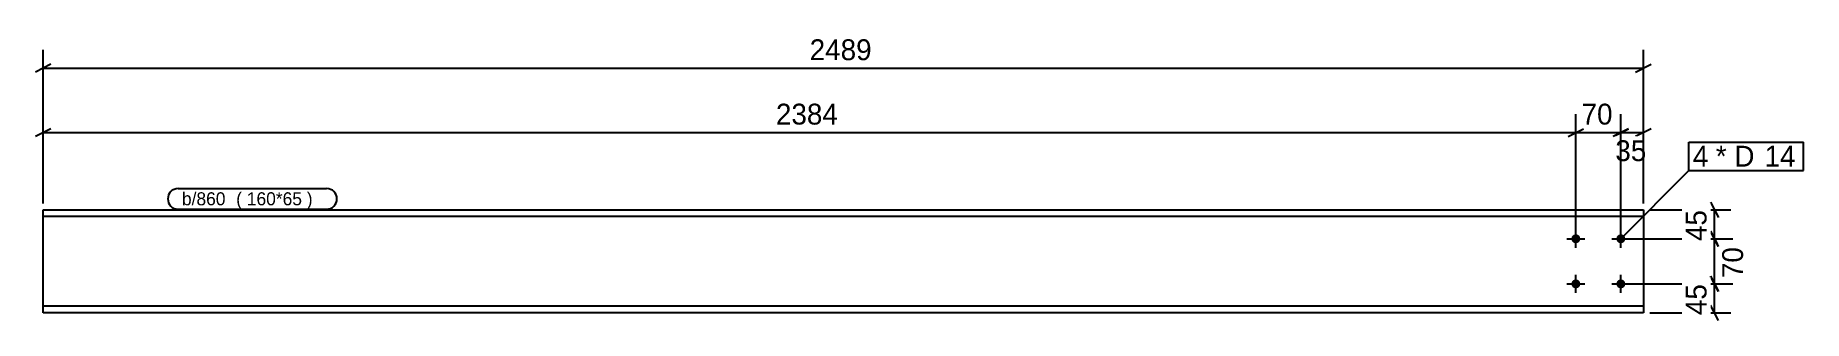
# Model space of a CAD drawing. Header units: millimetres. Extents: x 32 to 2783, y 32 to 475.
import ezdxf

# ---------------------------------------------------------------- set-up
doc = ezdxf.new("R2010")
doc.units = ezdxf.units.MM
doc.styles.add('Comic Sans MS', font='COMIC.TTF', dxfattribs={"height": 0.2})

msp = doc.modelspace()

# ---------------------------------------------------------------- hatches: boundary and pattern name
at = {"linetype": 'Continuous'}
for points in [[(2421.3, 159, -1), (2435.3, 159, -1)], [(2491.3, 159, -1), (2505.3, 159, -1)], [(2421.3, 89, -1), (2435.3, 89, -1)], [(2491.3, 89, -1), (2505.3, 89, -1)]]:
    msp.add_hatch(color=3, dxfattribs=at).paths.add_polyline_path(points)

# ---------------------------------------------------------------- linework, layer by layer
at = {"color": 8, "linetype": 'Continuous'}
for p, q in [((44, 214), (44, 452.4)), ((56, 430), (32, 418)), ((44, 424), (2533.3, 424)), ((2521.2, 418), (2545.3, 430)), ((44, 214), (44, 352.4)), ((2428.3, 169), (2428.3, 352.4)), ((2498.3, 169), (2498.3, 349.6)), ((2533.3, 214), (2533.3, 349.6)), ((56, 330), (32, 318)), ((2416.3, 318), (2440.3, 330)), ((2486.3, 318), (2510.3, 330)), ((2498.3, 324), (2533.3, 324)), ((2545.3, 330), (2521.2, 318)), ((2543.3, 204), (2669.6, 204)), ((2638, 216), (2650, 192)), ((2638, 171), (2650, 147)), ((2508.3, 159), (2672.4, 159)), ((2644, 89), (2644, 159)), ((2508.3, 89), (2672.4, 89)), ((2650, 77), (2638, 101)), ((2650, 32), (2638, 56)), ((2543.3, 44), (2669.6, 44))]:
    msp.add_line(p, q, dxfattribs=at)
at = {"color": 7, "linetype": 'Continuous'}
for p, q in [((2782.6, 265.1), (2782.6, 309.1)), ((44, 44), (44, 204)), ((44, 204), (2533.3, 204)), ((2533.3, 193.5), (44, 193.5)), ((2533.3, 204), (2533.3, 44)), ((2533.3, 54.5), (44, 54.5)), ((2533.3, 44), (44, 44))]:
    msp.add_line(p, q, dxfattribs=at)
at = {"color": 3, "linetype": 'Continuous'}
for p, q in [((2428.3, 145), (2428.3, 173)), ((2498.3, 145), (2498.3, 173)), ((2414.3, 159), (2442.3, 159)), ((2484.3, 159), (2512.3, 159)), ((2414.3, 89), (2442.3, 89)), ((2428.3, 75), (2428.3, 103)), ((2484.3, 89), (2512.3, 89)), ((2498.3, 75), (2498.3, 103))]:
    msp.add_line(p, q, dxfattribs=at)

# ---------------------------------------------------------------- wipeouts: each hides what was drawn before it
at = {"color": 0}
msp.add_wipeout([(2636.4, 271.1), (2636.4, 303.1), (2610.3, 303.1), (2610.3, 271.1)], dxfattribs=at)

# ---------------------------------------------------------------- next in the draw order: wipeouts: each hides what was drawn before it
for points in [[(1347.2, 430), (1347.2, 474.8), (1230.1, 474.8), (1230.1, 430)], [(2548.2, 273.2), (2548.2, 318), (2483.3, 318), (2483.3, 273.2)], [(2636.4, 271.1), (2636.4, 303.1), (2610.3, 303.1), (2610.3, 271.1)], [(338.4, 211), (338.4, 231), (260, 231), (260, 211)], [(2694.8, 156.5), (2650, 156.5), (2650, 91.5), (2694.8, 91.5)]]:
    msp.add_wipeout(points, dxfattribs=at)

# ---------------------------------------------------------------- next in the draw order: linework, layer by layer
at = {"color": 8, "linetype": 'Continuous'}
for p, q in [((2533.3, 214), (2533.3, 452.4)), ((2498.3, 169), (2498.3, 352.4)), ((2428.3, 324), (2498.3, 324)), ((2510.3, 330), (2486.3, 318)), ((2644, 159), (2644, 204)), ((2650, 147), (2638, 171)), ((2508.3, 159), (2669.6, 159)), ((2508.3, 89), (2669.6, 89)), ((2638, 101), (2650, 77)), ((2644, 44), (2644, 89))]:
    msp.add_line(p, q, dxfattribs=at)
at = {"color": 7, "linetype": 'Continuous'}
msp.add_line((2604.3, 265.1), (2604.3, 309.1), dxfattribs=at)

# ---------------------------------------------------------------- next in the draw order: texts
at = {"color": 3, "style": 'Comic Sans MS'}
for s, p in [('2489', (1236.5, 436.4)), ('35', (2489.7, 279.6))]:
    msp.add_text(s, height=32.38, dxfattribs=at).set_placement(p)
msp.add_text('70', height=32.38, rotation=90.0002, dxfattribs=at).set_placement((2688.4, 97.9))

# ---------------------------------------------------------------- next in the draw order: wipeouts: each hides what was drawn before it
at = {"color": 0}
for points in [[(2712.2, 271.1), (2712.2, 303.1), (2646, 303.1), (2646, 271.1)], [(338.4, 211), (338.4, 231), (260, 231), (260, 211)]]:
    msp.add_wipeout(points, dxfattribs=at)

# ---------------------------------------------------------------- next in the draw order: linework, layer by layer
at = {"color": 7, "linetype": 'Continuous'}
msp.add_arc((254, 221), 16, 90, 270, dxfattribs=at)

# ---------------------------------------------------------------- next in the draw order: texts
at = {"color": 3, "style": 'Comic Sans MS'}
msp.add_text('b/860', height=20.23, dxfattribs=at).set_placement((260, 211))

# ---------------------------------------------------------------- next in the draw order: wipeouts: each hides what was drawn before it
at = {"color": 0}
for points in [[(2495.7, 330), (2495.7, 374.8), (2430.8, 374.8), (2430.8, 330)], [(2712.2, 271.1), (2712.2, 303.1), (2646, 303.1), (2646, 271.1)], [(479.1, 211), (479.1, 231), (344.4, 231), (344.4, 211)], [(2638, 214), (2593.2, 214), (2593.2, 149), (2638, 149)], [(2638, 99), (2593.2, 99), (2593.2, 34), (2638, 34)]]:
    msp.add_wipeout(points, dxfattribs=at)

# ---------------------------------------------------------------- next in the draw order: linework, layer by layer
at = {"color": 8, "linetype": 'Continuous'}
for p, q in [((2428.3, 169), (2428.3, 352.4)), ((44, 324), (2428.3, 324)), ((2416.3, 318), (2440.3, 330))]:
    msp.add_line(p, q, dxfattribs=at)
at = {"color": 7, "linetype": 'Continuous'}
msp.add_line((2498.3, 159), (2604.3, 265.1), dxfattribs=at)

# ---------------------------------------------------------------- next in the draw order: texts
at = {"color": 3, "style": 'Comic Sans MS'}
for s, height, p in [('70', 32.38, (2437.2, 336.4)), ('4', 32.4, (2610.3, 271.1)), ('* D', 32.38, (2646, 271.1))]:
    msp.add_text(s, height=height, dxfattribs=at).set_placement(p)
for p in [(2631.6, 155.4), (2631.6, 40.4)]:
    msp.add_text('45', height=32.38, rotation=90.0002, dxfattribs=at).set_placement(p)

# ---------------------------------------------------------------- next in the draw order: wipeouts: each hides what was drawn before it
at = {"color": 0}
for points in [[(2767, 271.1), (2767, 303.1), (2721.8, 303.1), (2721.8, 271.1)], [(479.1, 211), (479.1, 231), (344.4, 231), (344.4, 211)]]:
    msp.add_wipeout(points, dxfattribs=at)

# ---------------------------------------------------------------- next in the draw order: linework, layer by layer
at = {"color": 7, "linetype": 'Continuous'}
for p, q in [((254, 237), (485.1, 237)), ((254, 205), (485.1, 205))]:
    msp.add_line(p, q, dxfattribs=at)
msp.add_arc((485.1, 221), 16, 270, 90, dxfattribs=at)

# ---------------------------------------------------------------- next in the draw order: texts
at = {"color": 3, "style": 'Comic Sans MS'}
msp.add_text('(\xa0160*65\xa0) ', height=20.234, dxfattribs=at).set_placement((344.4, 211))

# ---------------------------------------------------------------- next in the draw order: wipeouts: each hides what was drawn before it
at = {"color": 0}
for points in [[(1294.7, 330), (1294.7, 374.8), (1177.6, 374.8), (1177.6, 330)], [(2767, 271.1), (2767, 303.1), (2721.8, 303.1), (2721.8, 271.1)]]:
    msp.add_wipeout(points, dxfattribs=at)

# ---------------------------------------------------------------- next in the draw order: linework, layer by layer
at = {"color": 7, "linetype": 'Continuous'}
for p, q in [((2604.3, 309.1), (2782.6, 309.1)), ((2604.3, 265.1), (2782.6, 265.1))]:
    msp.add_line(p, q, dxfattribs=at)

# ---------------------------------------------------------------- next in the draw order: texts
at = {"color": 3, "style": 'Comic Sans MS'}
for s, p in [('2384', (1184, 336.4)), ('14', (2721.8, 271.1))]:
    msp.add_text(s, height=32.38, dxfattribs=at).set_placement(p)

doc.saveas('drawing.dxf')
